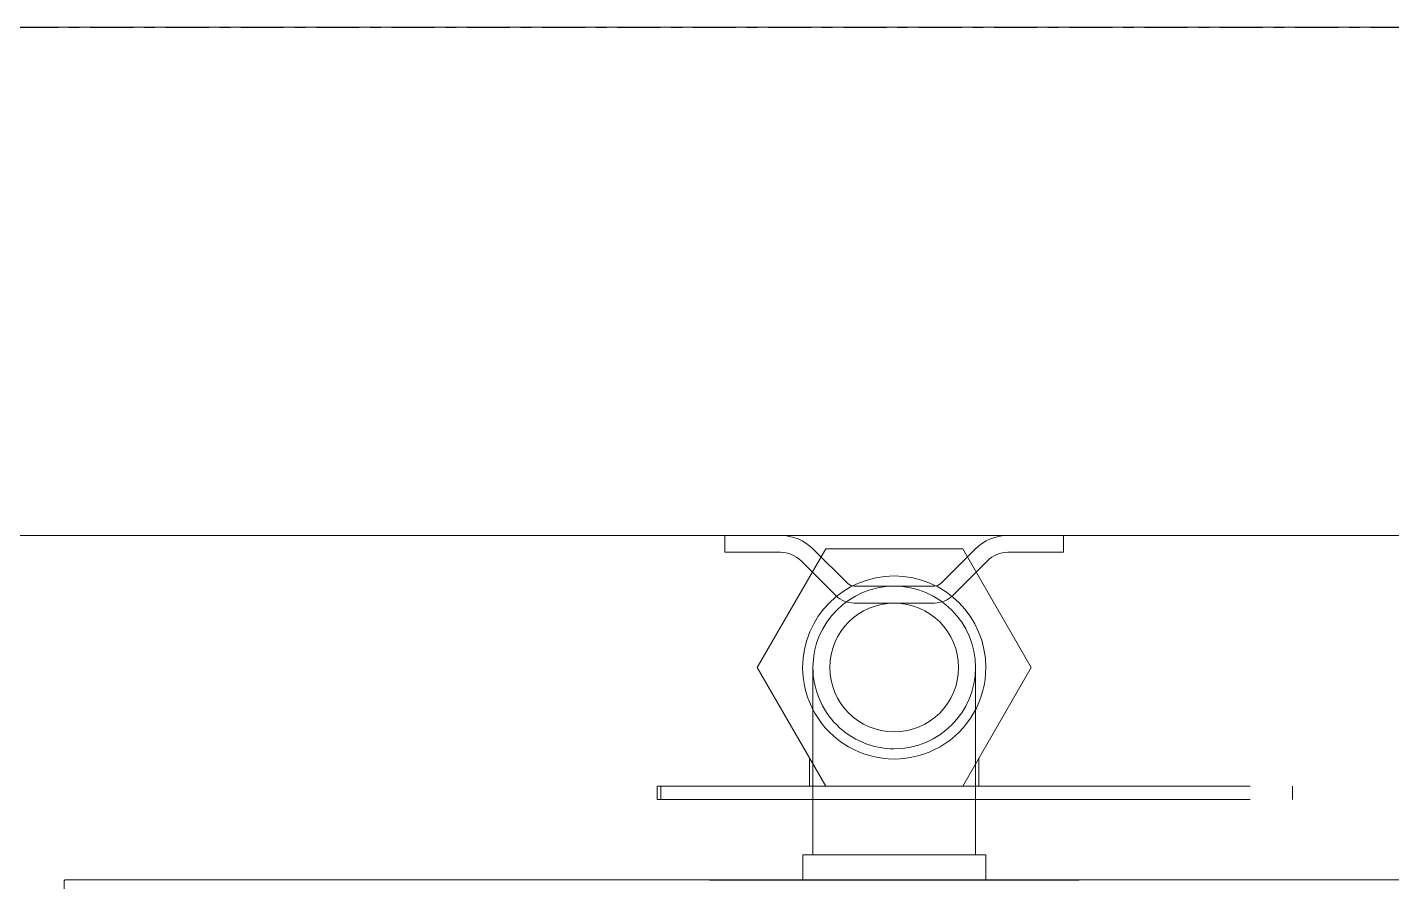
# Model space of a CAD drawing. Header units: millimetres. Extents: x -677815 to 476396, y -125373 to 39000.
# Drawn here: x 198722.6 to 199125.3, y -254.3 to 0 of the extents above; entities that cross this region are included whole.
import ezdxf

# ---------------------------------------------------------------- set-up
doc = ezdxf.new("R2010")
doc.units = ezdxf.units.MM
doc.linetypes.add('Xref building Toll$0$Grid Line', pattern=[22.225, 12.7, -3.175, 3.175, -3.175])
for name, color, linetype, lineweight in [('AM_BOR', 4, 'Continuous', 25), ('Xref building Toll$0$A-WALL', 113, 'Continuous', 9), ('Xref building Toll$0$P-SANR-FIXT', 6, 'Continuous', 9)]:
    doc.layers.add(name, color=color, linetype=linetype, lineweight=lineweight)
doc.layers.add('Xref building Toll$0$S-GRID', color=8, linetype='Continuous')

# ---------------------------------------------------------------- blocks, each defined once
blk = doc.blocks.new('Xref building Toll$0$Toll Grids')
at = {"layer": 'Xref building Toll$0$S-GRID', "linetype": 'Xref building Toll$0$Grid Line'}
blk.add_line((-9195.85, 0), (280997.67, 0), dxfattribs=at)
blk = doc.blocks.new('Xref building Toll$0$FHR_1 - FHR 2-V343-MASTER GROUND FLOOR')
at = {"layer": 'Xref building Toll$0$P-SANR-FIXT'}
for p, q in [((370, 176.81), (370, 179.31)), ((125, 176.81), (70.48, 176.81)), ((98, 176.81), (98, 169.31)), ((179.52, 176.81), (125, 176.81)), ((152, 169.31), (152, 176.81)), ((98, 169.31), (152, 169.31)), ((152, 169.31), (98, 169.31)), ((125, 169.31), (101, 169.31)), ((101, 169.31), (125, 169.31)), ((125, 169.31), (149, 169.31)), ((149, 169.31), (125, 169.31)), ((7.5, 153), (7.5, 149)), ((20, 153), (193.87, 153)), ((20, 153), (20, 153)), ((20, 149), (20, 149)), ((104.79, 149), (20, 149)), ((104.79, 149), (84.59, 114)), ((100, 140.7), (100, 149)), ((145.21, 149), (104.79, 149)), ((193.87, 149), (145.21, 149)), ((165.41, 114), (145.21, 149)), ((150, 140.7), (150, 149)), ((193.87, 153), (194.9, 153)), ((193.87, 149), (193.87, 153)), ((194.9, 149), (193.87, 149)), ((195, 149), (195, 153)), ((84.59, 114), (104.79, 79)), ((145.21, 79), (165.41, 114)), ((107.82, 92.82), (97.5, 82.5)), ((107.82, 92.82), (97.5, 82.5)), ((125, 95), (113.08, 95)), ((125, 95), (113.08, 95)), ((136.92, 95), (125, 95)), ((136.92, 95), (125, 95)), ((152.5, 82.5), (142.18, 92.82)), ((152.5, 82.5), (142.18, 92.82)), ((101.01, 78.94), (111.29, 89.22)), ((101.01, 78.94), (111.29, 89.22)), ((113.17, 90), (125, 90)), ((113.17, 90), (125, 90)), ((125, 90), (136.83, 90)), ((125, 90), (136.83, 90)), ((138.71, 89.22), (148.99, 78.94)), ((138.71, 89.22), (148.99, 78.94)), ((91.46, 80), (75, 80)), ((75, 80), (75, 75)), ((91.46, 80), (75, 80)), ((75, 80), (75, 75)), ((104.79, 79), (145.21, 79)), ((175, 80), (158.54, 80)), ((175, 80), (158.54, 80)), ((175, 75), (175, 80)), ((175, 75), (175, 80))]:
    blk.add_line(p, q, dxfattribs=at)
at = {"layer": 'Xref building Toll$0$P-SANR-FIXT', "flags": 128}
for points in [[(125, 176.71), (115.23, 176.71), (105.47, 176.71), (95.75, 176.71), (86.07, 176.71), (76.46, 176.71), (66.92, 176.71), (57.48, 176.71), (48.14, 176.71), (38.93, 176.71), (29.85, 176.71), (20.93, 176.71), (12.17, 176.71), (3.59, 176.71), (-4.79, 176.71), (-12.96, 176.71), (-20.92, 176.71), (-28.64, 176.71)], [(-23.02, 176.71), (-15.13, 176.71), (-7.01, 176.71), (1.31, 176.71), (9.84, 176.71), (18.55, 176.71), (27.43, 176.71), (36.46, 176.71), (45.64, 176.71), (54.95, 176.71), (64.36, 176.71), (73.88, 176.71), (83.47, 176.71), (93.13, 176.71), (102.85, 176.71), (112.59, 176.71), (122.36, 176.71), (125, 176.71)], [(125, 176.71), (134.77, 176.71), (144.53, 176.71), (154.25, 176.71), (163.93, 176.71), (173.54, 176.71), (183.08, 176.71), (192.52, 176.71), (201.86, 176.71), (211.07, 176.71), (220.15, 176.71), (229.07, 176.71), (237.83, 176.71), (246.41, 176.71), (254.79, 176.71), (262.96, 176.71), (270.92, 176.71), (278.64, 176.71), (286.11, 176.71), (293.33, 176.71), (300.27, 176.71), (306.94, 176.71), (313.32, 176.71), (319.39, 176.71), (325.16, 176.71), (330.6, 176.71), (335.72, 176.71), (340.49, 176.71), (344.93, 176.71), (349.01, 176.71), (352.73, 176.71), (356.09, 176.71), (359.08, 176.71), (361.69, 176.71), (363.93, 176.71), (365.78, 176.71), (367.25, 176.71), (368.33, 176.71), (369.02, 176.71), (369.32, 176.71), (369.33, 176.71)], [(369.33, 176.71), (369.14, 176.71), (368.55, 176.71), (367.58, 176.71), (366.21, 176.71), (364.46, 176.71), (362.33, 176.71), (359.82, 176.71), (356.93, 176.71), (353.67, 176.71), (350.05, 176.71), (346.06, 176.71), (341.72, 176.71), (337.04, 176.71), (332.01, 176.71), (326.66, 176.71), (320.98, 176.71), (314.99, 176.71), (308.69, 176.71), (302.1, 176.71), (295.23, 176.71), (288.08, 176.71), (280.68, 176.71), (273.02, 176.71), (265.13, 176.71), (257.01, 176.71), (248.69, 176.71), (240.16, 176.71), (231.45, 176.71), (222.57, 176.71), (213.54, 176.71), (204.36, 176.71), (195.05, 176.71), (185.64, 176.71), (176.12, 176.71), (166.53, 176.71), (156.87, 176.71), (147.15, 176.71), (137.41, 176.71), (127.64, 176.71), (125, 176.71)], [(370, 176.81), (369.91, 176.78), (369.83, 176.76), (369.74, 176.74), (369.65, 176.73), (369.56, 176.72), (369.47, 176.71), (369.38, 176.71), (369.33, 176.71)], [(101, 169.31), (101, 167.1), (101, 164.89), (101, 162.69), (101, 160.5), (101, 158.32), (101, 156.16), (101, 154.02), (101, 151.91), (101, 149.83), (101, 147.77), (101, 145.75), (101, 143.77), (101, 141.83), (101, 139.93), (101, 138.08), (101, 136.28), (101, 134.53), (101, 132.84), (101, 131.21), (101, 129.63), (101, 128.12), (101, 126.68), (101, 125.31), (101, 124), (101, 122.77), (101, 121.61), (101, 120.53), (101, 119.53), (101, 118.6), (101, 117.76), (101, 117), (101, 116.32), (101, 115.73), (101, 115.22), (101, 114.8), (101, 114.47), (101, 114.23), (101, 114.07), (101, 114)], [(149, 114), (149, 114.04), (149, 114.18), (149, 114.4), (149, 114.71), (149, 115.1), (149, 115.59), (149, 116.15), (149, 116.81), (149, 117.55), (149, 118.37), (149, 119.27), (149, 120.25), (149, 121.31), (149, 122.45), (149, 123.66), (149, 124.95), (149, 126.3), (149, 127.73), (149, 129.22), (149, 130.77), (149, 132.39), (149, 134.07), (149, 135.8), (149, 137.59), (149, 139.43), (149, 141.31), (149, 143.24), (149, 145.21), (149, 147.22), (149, 149.27), (149, 151.34), (149, 153.45), (149, 155.58), (149, 157.74), (149, 159.91), (149, 162.1), (149, 164.29), (149, 166.5), (149, 168.71), (149, 169.31)]]:
    blk.add_lwpolyline(points, dxfattribs=at)
at = {"layer": 'Xref building Toll$0$P-SANR-FIXT'}
for centre, radius, start, end in [((125, 114), 27.03, 360, 180), ((125, 114), 24, 90, 180), ((125, 114), 24, 360, 90), ((125, 114), 19, 0, 180), ((125, 114), 27.03, 180, 360), ((125, 114), 24, 180, 270), ((125, 114), 19, 180, 360), ((125, 114), 24, 270, 360), ((113.31, 87.01), 7.99, 91.6296, 133.3704), ((113.31, 87.01), 7.99, 91.6296, 133.3704), ((136.69, 87.01), 7.99, 46.6296, 88.3704), ((136.69, 87.01), 7.99, 46.6296, 88.3704), ((113.31, 87.01), 2.99, 92.664, 132.336), ((113.31, 87.01), 2.99, 92.664, 132.336), ((136.69, 87.01), 2.99, 47.664, 87.336), ((136.69, 87.01), 2.99, 47.664, 87.336), ((91.34, 88.84), 8.84, 270.8189, 314.1811), ((91.34, 88.84), 8.84, 270.8189, 314.1811), ((158.66, 88.84), 8.84, 225.8189, 269.1811), ((158.66, 88.84), 8.84, 225.8189, 269.1811), ((91.34, 88.84), 13.84, 270.6545, 314.3455), ((91.34, 88.84), 13.84, 270.6545, 314.3455), ((158.66, 88.84), 13.84, 225.6545, 269.3455), ((158.66, 88.84), 13.84, 225.6545, 269.3455)]:
    blk.add_arc(centre, radius, start, end, dxfattribs=at)
blk = doc.blocks.new('Xref building Toll$0$building block 28092016')
at = {"layer": 'Xref building Toll$0$A-WALL'}
for p, q in [((918352.14, -671499.46), (923427.14, -671499.46)), ((923427.14, -671649.46), (920984.64, -671649.46))]:
    blk.add_line(p, q, dxfattribs=at)
at = {"layer": 'Xref building Toll$0$P-SANR-FIXT', "rotation": 180}
blk.add_blockref('Xref building Toll$0$FHR_1 - FHR 2-V343-MASTER GROUND FLOOR', (921653.14, -671574.46), dxfattribs=at)
blk = doc.blocks.new('Xref building Toll')
for name, p in [('Xref building Toll$0$Toll Grids', (0, 0)), ('Xref building Toll$0$building block 28092016', (-722549.64, 671499.46))]:
    blk.add_blockref(name, p)

msp = doc.modelspace()

# ---------------------------------------------------------------- block references
at = {"layer": 'AM_BOR'}
msp.add_blockref('Xref building Toll', (0, 0), dxfattribs=at)

doc.saveas('drawing.dxf')
